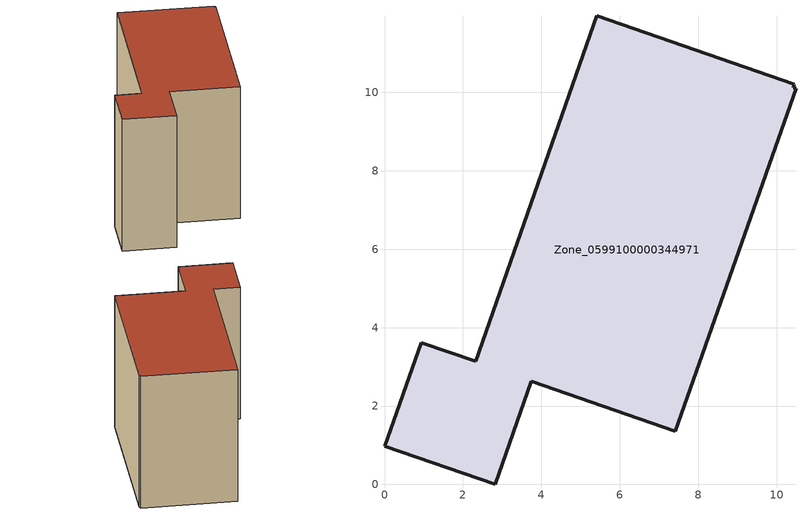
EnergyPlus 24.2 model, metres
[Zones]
Zone_0599100000344971
 floor ground (C_G): 2.83,0 0,0.98 0.93,3.61 2.33,3.14 5.42,11.96 10.45,10.21 10.42,10.12 10.5,10.11 7.42,1.36 3.74,2.64 z0
 wall outside (C_F): 2.33,3.14 0.93,3.61 0,0.98 2.83,0 3.74,2.64 7.42,1.36 10.5,10.11 10.42,10.12 10.45,10.21 5.42,11.96 2.33,3.14 z0:8.1
 roof outside (C_R): 10.45,10.21 5.42,11.96 2.33,3.14 0.93,3.61 0,0.98 2.83,0 3.74,2.64 7.42,1.36 10.5,10.11 10.42,10.12 z8.1
[BUILDING]
Pand.0599100000344971: North Axis=0; Terrain=City; Loads Convergence Tolerance Value=0.04; Temperature Convergence Tolerance Value=0.4; Solar Distribution=FullExterior; Maximum Number of Warmup Days=25; Minimum Number of Warmup Days=1
[Site:Location]
Rotterdam.The.Hague.AP_ZH_NLD Design_Conditions: Latitude=51.96; Longitude=4.45; Time Zone=1; Elevation=-4.5
[SITE:GROUNDTEMPERATURE:BUILDINGSURFACE]
18, 18, 18, 18, 18, 18, 18, 18, 18, 18, 18, 18
[MATERIAL] Thermal Absorptance=0.9; Solar Absorptance=0.7; Visible Absorptance=0.7
Name | Roughness | Thickness | Conductivity | Density | Specific Heat
G.TI.1992-2005 | MediumSmooth | 0.15 | 0.06 | 540 | 1210
F.TI.1992-2005 | Rough | 0.3 | 0.12 | 1920 | 840
R.TI.1992-2005 | MediumRough | 0.2 | 0.08 | 1500 | 1000
[CONSTRUCTION]
C_G: G.TI.1992-2005
C_F: F.TI.1992-2005
C_R: R.TI.1992-2005
[ZONE]
Zone_0599100000344971: Type=1; Multiplier=1; Ceiling Height=Autocalculate; Volume=Autocalculate; Floor Area=autocalculate; Part of Total Floor Area=Yes
[ZONEINFILTRATION:DESIGNFLOWRATE]
Infil_Zone_0599100000344971: Zone or ZoneList or Space or SpaceList=Zone_0599100000344971; Schedule=AlwaysOn; Design Flow Rate Calculation Method=Flow/Area; Flow Rate per Floor Area=0.0015; Constant Term Coefficient=1; Temperature Term Coefficient=0; Velocity Term Coefficient=0; Velocity Squared Term Coefficient=0
[HVACTEMPLATE:ZONE:IDEALLOADSAIRSYSTEM]
Zone_0599100000344971: Maximum Heating Supply Air Temperature=50; Minimum Cooling Supply Air Temperature=13; Maximum Heating Supply Air Humidity Ratio=0.0156; Minimum Cooling Supply Air Humidity Ratio=0.0077; Heating Limit=NoLimit; Cooling Limit=NoLimit; Dehumidification Control Type=ConstantSensibleHeatRatio; Cooling Sensible Heat Ratio=0.7; Dehumidification Setpoint=60; Humidification Control Type=None; Humidification Setpoint=30; Outdoor Air Method=None; Outdoor Air Flow Rate per Person=0.00944; Outdoor Air Flow Rate per Zone Floor Area=0; Outdoor Air Flow Rate per Zone=0; Demand Controlled Ventilation Type=None; Outdoor Air Economizer Type=NoEconomizer; Heat Recovery Type=None; Sensible Heat Recovery Effectiveness=0.7; Latent Heat Recovery Effectiveness=0.65
[ZONECONTROL:THERMOSTAT]
ThermostatControl_Zone_0599100000344971: Zone or ZoneList=Zone_0599100000344971; Control Type Schedule=DualSetpointControlType; Control 1=Thermostat_Zone_0599100000344971; Temperature Difference Between Cutout And Setpoint=0
[THERMOSTATSETPOINT:DUALSETPOINT]
Thermostat_Zone_0599100000344971: Heating Setpoint Temperature Schedule=HeatingSetpoint_Zone_0599100000344971; Cooling Setpoint Temperature Schedule=CoolingSetpoint_Zone_0599100000344971
[SCHEDULE:COMPACT]
HeatingSetpoint_Zone_0599100000344971: Through: 12/31, For: AllDays, Until: 24:00, 21
CoolingSetpoint_Zone_0599100000344971: Through: 12/31, For: AllDays, Until: 24:00, 24
DualSetpointControlType: Through: 12/31, For: AllDays, Until: 24:00, 4
AlwaysOn: Through: 12/31, For: AllDays, Until: 24:00, 1
